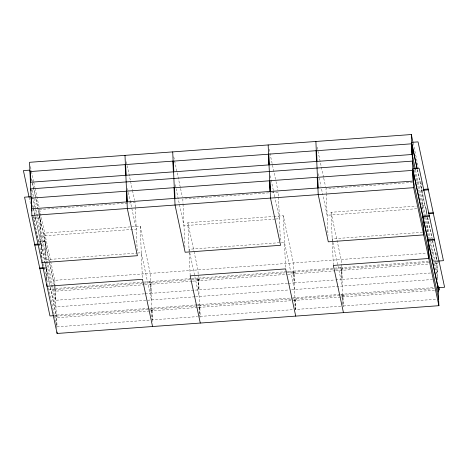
<?xml version="1.0" encoding="UTF-8"?>
<svg xmlns="http://www.w3.org/2000/svg" width="468" height="468" viewBox="0 0 468 468"><rect width="100%" height="100%" fill="white"/><g stroke="black" fill="none" stroke-linecap="round" stroke-linejoin="round"><path stroke-width="0.35" stroke-dasharray="2.34 1.75" d="M39.833 213.823L39.645 209.518L135.094 202.574L135.281 206.879M268.79 192.845L182.812 199.099L183.006 203.41M271.703 192.635L278.261 192.155L278.448 196.466M412.688 182.374L325.985 188.686L326.173 192.991M416.327 182.111L421.428 181.742M39.92 217.287L33.468 217.755L38.382 240.733M33.661 218.568L40.084 218.1M421.867 190.324L423.3 190.224M152.334 321.498L150.234 273.382L140.143 226.173L44.694 233.117L46.823 281.952M189.148 252.147L187.861 222.704L273.107 216.503M273.839 216.45L283.31 215.76L293.407 262.963L295.507 311.08M332.315 241.728L331.034 212.285L416.274 206.084M422.107 205.663L425.751 205.393M40.804 236.088L136.252 229.144L127.512 188.276M275.049 219.042L183.977 225.67L174.933 183.397M275.781 218.989L279.419 218.726L274.903 197.59M416.76 208.734L327.144 215.257L322.926 195.525M38.546 241.412L44.969 240.944M38.68 242.126L45.133 241.658M38.932 244.015L41.079 243.857M39.101 244.828L41.248 244.67M45.852 259.687L136.931 253.065M137.656 253.012L141.301 252.743L151.398 299.953M422.54 232.286L332.192 238.855L332.795 241.675M43.986 267.667L46.133 267.515M44.138 268.386L46.291 268.228M50.719 261.302L54.791 280.326L426.371 253.293M431.473 252.919L435.843 252.603M191.225 278.559L149.655 281.584L150.228 284.251M191.956 278.507L199.245 277.974L199.818 280.642M143.536 282.093L54.218 288.586L54.785 291.236L144.103 284.743M144.261 282.034L151.521 281.508L152.088 284.158M286.703 271.674L197.391 278.173L197.958 280.823M287.428 271.621L294.688 271.095L295.255 273.745M428.419 261.366L340.558 267.754L341.125 270.41M433.503 260.992L437.855 260.676L438.422 263.326L434.07 263.648M48.801 289.382L55.23 288.914L54.779 286.796M438.44 261.033L437.013 261.138L432.338 239.265M332.567 269.352L294.05 272.154L294.518 282.894L335.217 279.934M335.474 269.141L341.289 268.72L341.757 279.454L335.942 279.882M428.758 262.413L341.775 268.737L342.243 279.419L431.402 272.938M433.836 262.039L436.732 261.828L437.2 272.511L435.749 272.622M144.828 284.69L191.792 281.227M192.524 281.174L287.27 274.324M287.995 274.271L334.965 270.808M335.691 270.756L428.986 264.016M144.337 293.822L55.903 300.251L55.435 289.569L150.398 282.66L150.866 293.342L145.062 293.769M287.51 283.403L199.07 289.838L198.607 279.156L293.565 272.247L294.033 282.929L288.235 283.351M194.782 296.794L55.949 306.897L31.613 193.108M195.501 296.741L288.733 289.961M291.652 289.75L432.631 279.49M149.052 308.342L55.382 315.157L55.949 317.807L149.62 310.998M149.778 308.289L196.759 304.814M197.49 304.762L292.219 297.929M292.945 297.876L339.932 294.395M340.657 294.343L433.935 287.615M54.247 315.637L56.388 315.485L50.357 287.264M147.935 309.494L56.599 316.14L57.061 326.822L150.573 320.018M148.66 309.442L151.556 309.231L152.024 319.913M195.642 305.973L152.041 309.143L152.509 319.878L197.566 316.602M196.373 305.92L199.28 305.703L199.748 316.444M291.102 299.081L199.766 305.727L200.234 316.409L293.74 309.605M291.827 299.029L294.729 298.818L295.191 309.5M434.269 288.662L342.933 295.308L343.401 305.99L436.188 299.245M197.332 307.476L151.386 310.822L150.819 308.155M198.058 307.423L200.977 307.213L200.409 304.545M340.499 297.063L294.553 300.403L293.986 297.742M341.23 297.01L344.144 296.794L343.576 294.132M150.345 310.945L153.247 310.729L152.679 308.079M434.503 290.271L342.284 296.981L341.716 294.325M340.733 306.189L295.677 309.465L295.209 298.724L342.447 295.29L342.915 306.025M413.145 142.986L418.415 167.649M417.491 169.866L427.056 214.578M427.658 217.398L432.186 238.563M417.245 169.545L421.814 190.915M421.855 191.067L426.857 214.473M427.512 217.561L432.385 240.353M432.537 241.067L436.954 261.723M415.578 170.247L422.276 201.585M422.323 201.784L425.506 216.678M425.658 217.386L427.325 225.19M427.372 225.389L430.566 240.347M430.718 241.055L437.422 272.394M414.455 170.264L424.371 216.643M424.517 217.333L429.144 238.961M429.296 239.663L437.732 279.121M317.093 147.116L323.575 177.413M323.721 178.115L325.529 186.568M331.034 212.285L341.125 259.494L343.196 306.891M342.985 270.223L342.418 267.561L292.828 271.171L293.395 273.833M318.252 173.686L319.006 177.208M319.158 177.91L320.966 186.369M321.569 189.183L322.774 194.823M332.947 242.383L337.919 265.631M338.066 266.339L342.289 286.065M269.071 149.175L275.851 180.882M276.003 181.59L277.811 190.043M270.229 175.746L270.984 179.267M271.136 179.975L273.242 189.838M273.394 190.54L274.751 196.882M294.565 289.534L284.468 242.33L189.025 249.274L189.628 252.094M295.852 297.666L296.414 300.316L199.116 307.394L198.549 304.744M173.774 156.827L180.402 187.826M180.554 188.528L182.362 196.987M187.861 222.704L193.892 250.889M194.039 251.591L197.958 269.907L198.145 274.219M189.774 252.796L199.116 296.478M126.354 161.706L130.42 180.73M130.572 181.432L132.38 189.891M132.532 190.593L134.638 200.456M30.455 166.538L31.362 170.761M31.508 171.469L33.62 181.332M33.772 182.034L34.977 187.674M35.123 188.376L39.195 207.4M39.645 209.518L50.573 260.6M31.637 178.595L33.901 189.177M34.053 189.885L35.86 198.35M36.013 199.052L38.124 208.933M38.277 209.635L39.482 215.28M39.634 215.988L49.649 262.811M49.801 263.513L54.627 286.088M31.654 179.513L40.032 218.685M45.121 242.488L55.171 289.499M32.116 190.189L40.494 229.361M45.589 253.165L55.639 300.169M32.795 205.165L45.103 262.659M45.25 263.355L50.205 286.556M32.813 206.084L33.117 207.511M33.269 208.225L34.486 213.923M34.638 214.631L41.19 245.255M46.279 269.059L49.631 284.731M50.24 287.58L56.335 316.07M29.133 197.408L30.49 203.755M33.052 215.748L47.66 284.006M48.502 287.966L56.646 326.032M436.603 253.27L437.826 281.274M426.6 208.213L426.886 214.677M426.986 217.327L427.793 235.503M421.463 182.456L422.686 210.465M332.35 242.447L333.351 265.426M326.202 193.711L328.021 235.363M283.31 215.76L285.626 268.901M278.478 197.18L280.361 240.271M198.18 274.938L200.029 317.304M189.177 252.866L190.184 275.845M183.035 204.124L184.918 247.215M140.143 226.173L142.459 279.314M135.31 207.599L137.194 250.684M54.791 280.326L54.978 284.632M55.008 285.351L56.891 328.442M46.706 279.536L46.238 268.813L41.231 245.413L41.699 256.131M39.868 214.543L41.746 257.628M198.116 279.133L150.877 282.573L151.351 293.307L198.584 289.873L198.116 279.133M45.074 242.243L40.072 218.843L40.54 229.56L45.542 252.966L45.074 242.243"/><path stroke-width="0.7" d="M412.992 142.284L411.331 134.532L29.548 162.308L31.871 215.45L57.108 333.468L438.89 305.692L438.013 285.585M31.871 215.45L413.654 187.674L438.89 305.692M423.136 189.405L428.156 189.043L433.368 213.414L428.349 213.777M423.3 190.224L428.296 189.856L418.035 141.886L411.612 142.354L417.193 168.457M428.179 213.063L433.181 212.7L443.442 260.67L438.44 261.033M34.626 244.325L38.212 244.068M429.32 215.613L422.861 216.081L428.074 240.453L434.532 239.985M34.819 245.138L38.388 244.881M429.454 216.427L423.031 216.895L412.77 168.925L419.199 168.457L444.6 287.241L438.171 287.709L427.916 239.739L434.339 239.271M41.968 262.659L137.411 255.715L127.319 208.506L124.997 155.364M39.704 267.983L43.272 267.719M39.838 268.696L43.425 268.439M437.568 287.352L439.019 287.247L439.587 289.897L438.13 290.008M53.533 315.689L49.965 315.953L24.558 197.168L30.987 196.7L31.59 199.526M417.093 168.831L411.758 143.904L412.226 154.58L415.426 169.533M414.151 168.854L412.495 161.103L30.712 188.879L31.163 190.991M422.973 217.485L412.922 170.475L413.384 181.151L423.441 228.156M423.013 217.638L428.021 241.043M428.062 241.283L438.118 288.294M423.481 228.355L428.489 251.761M428.53 251.959L438.58 298.964M343.448 312.636L333.351 265.426L428.799 258.482L427.887 237.656M295.723 316.105L285.626 268.901L190.184 275.845L200.281 323.049M152.556 326.524L142.459 279.314L47.016 286.258L46.923 284.105M30.127 171.54L29.829 170.13L23.4 170.598L29.133 197.408M31.14 198.251L31.596 200.386M31.602 208.927L32.058 211.062M437.896 288.399L438.048 291.962M438.27 296.946L438.364 299.087M422.932 216.21L423.751 234.883L328.302 241.827L318.211 194.618L315.888 141.476M411.331 134.532L413.654 187.674M268.164 144.951L270.486 198.093L280.584 245.296L185.135 252.24L175.038 205.037L172.721 151.895M57.049 332.028L57.108 333.468M172.879 161.121L125.64 164.555L126.108 175.289L173.347 171.855L172.879 161.121M316.046 150.702L268.808 154.142L269.275 164.876L316.514 161.442L316.046 150.702M125.161 164.642L30.198 171.551L30.666 182.233L125.623 175.33L125.161 164.642M268.328 154.229L173.365 161.138L173.833 171.82L268.796 164.911L268.328 154.229M411.495 143.816L316.538 150.719L317 161.407L411.963 154.499L411.495 143.816M126.319 191.213L31.356 198.122L31.824 208.804L126.787 201.901L126.319 191.213M174.037 187.691L126.799 191.125L127.273 201.86L174.505 198.426L174.037 187.691M269.486 180.8L174.529 187.709L174.991 198.391L269.954 191.482L269.486 180.8M317.21 177.273L269.972 180.712L270.44 191.447L317.678 188.013L317.21 177.273M412.653 170.387L317.696 177.29L318.164 187.978L413.121 181.069L412.653 170.387"/></g></svg>
